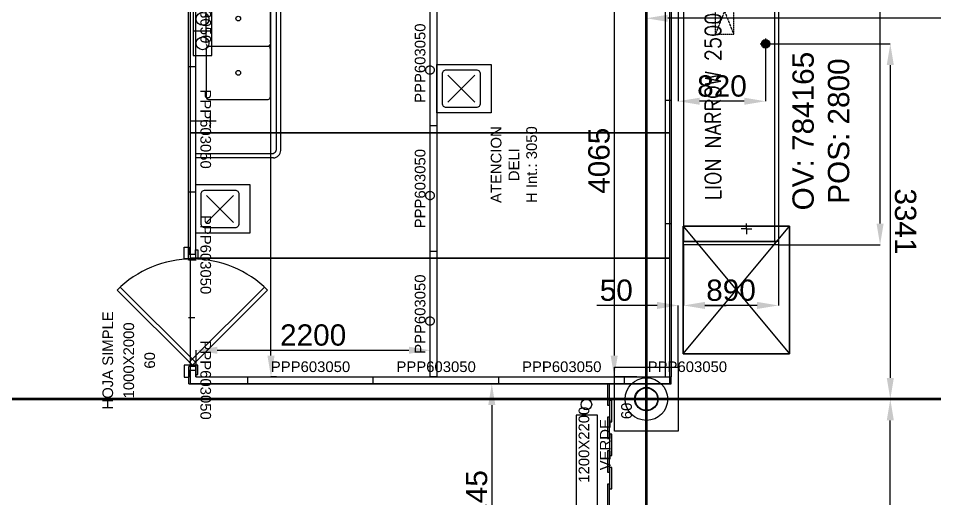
# Model space of a CAD drawing. Header units: millimetres. Extents: x 1478096 to 1808313, y 619971 to 762366.
# Drawn here: x 1533746 to 1542353, y 700893 to 705410 of the extents above; entities that cross this region are included whole.
import ezdxf
from ezdxf.enums import TextEntityAlignment as Align

# ---------------------------------------------------------------- set-up
doc = ezdxf.new("R2010")
doc.units = ezdxf.units.MM
doc.header["$LTSCALE"] = 10
for name, pattern in [('CENTERX2', [4, 2.5, -0.5, 0.5, -0.5]), ('DASHED', [0.75, 0.5, -0.25]), ('TRATTEGGIATA', [0.75, 0.5, -0.25]), ('TRATTEGGIATA2', [0.375, 0.25, -0.125])]:
    doc.linetypes.add(name, pattern=pattern)
for name, color, linetype in [('0_Estructura', 251, 'Continuous'), ('BANCHI', 3, 'Continuous'), ('COSTAN-CAM-CORT BANDAS', 4, 'Continuous'), ('COSTAN-CAM-CORT BANDAS NOM', 7, 'Continuous'), ('COSTAN-CAM-COTAS', 7, 'Continuous'), ('COSTAN-CAM-EJES', 251, 'CENTERX2'), ('COSTAN-CAM-LAT NUM', 6, 'Continuous'), ('COSTAN-CAM-LATERALES', 5, 'Continuous'), ('COSTAN-CAM-NOMENCLATURAS', 7, 'Continuous'), ('COSTAN-CAM-PUERTAS', 4, 'Continuous'), ('COSTAN-CAM-PUERTAS-NOM', 7, 'Continuous'), ('COSTAN-CAM-TECHOS', 1, 'DASHED'), ('COSTAN-CAM-TECHOS-60', 1, 'Continuous'), ('COSTAN-EXH-COTAS', 7, 'Continuous'), ('COSTAN-EXH-Desagues', 1, 'Continuous'), ('COSTAN-EXH-NOMENCLATURAS', 7, 'Continuous'), ('DC-ARQ-EQUIP. PREP.', 30, 'Continuous'), ('DESAGUE MAQUINA', 3, 'Continuous'), ('DESAGUE PISO', 7, 'TRATTEGGIATA'), ('GABINETE', 1, 'Continuous'), ('GOP', 1, 'Continuous'), ('LATERALES', 3, 'Continuous'), ('LAY-OUT-HELADERAS', 251, 'Continuous'), ('QUADRO_ELETTRICO', 8, 'Continuous'), ('TESTI20', 3, 'Continuous'), ('TETTO', 3, 'TRATTEGGIATA'), ('ZZCOSTAN-CAM-NOMENCLATURAS', 7, 'Continuous')]:
    doc.layers.add(name, color=color, linetype=linetype)
doc.layers.add('COSTAN-CAM-PTAS-AUXILIAR', color=8, linetype='Continuous', plot=False)
doc.layers.add('COSTAN-CAM-VIGA C', color=32, linetype='Continuous', plot=False)
doc.styles.add('costan', font='arial.ttf')
doc.styles.add('TESTI15', font='romans.shx', dxfattribs={"width": 0.9, "height": 1.5})
doc.dimstyles.new('COSTAN-DESAGUES', dxfattribs={"dimtxt": 200, "dimasz": 200, "dimexe": 0, "dimexo": 0, "dimgap": 40, "dimtad": 1, "dimdec": 0, "dimzin": 0, "dimdsep": 46, "dimtxsty": 'costan', "dimblk1": 'ARCHTICK', "dimblk2": 'ARCHTICK', "dimcen": 0, "dimclrd": 256, "dimclre": 256, "dimclrt": 256, "dimadec": 0, "dimazin": 0, "dimtfac": 1, "dimtdec": 0, "dimtofl": 0, "dimtmove": 0, "dimatfit": 3, "dimfxl": 0, "dimtolj": 1, "dimtzin": 0, "dimarcsym": 0})
doc.dimstyles.new('COSTAN-MM-100', dxfattribs={"dimtxt": 200, "dimasz": 200, "dimexe": 0, "dimexo": 0, "dimgap": 40, "dimtad": 1, "dimdec": 0, "dimzin": 0, "dimdsep": 46, "dimtxsty": 'costan', "dimblk1": 'ARCHTICK', "dimblk2": 'ARCHTICK', "dimcen": 0, "dimclrd": 256, "dimclre": 256, "dimclrt": 256, "dimadec": 0, "dimazin": 0, "dimtfac": 1, "dimtdec": 0, "dimtofl": 0, "dimtmove": 0, "dimatfit": 3, "dimfxl": 0, "dimtolj": 1, "dimtzin": 0, "dimarcsym": 0})

# ---------------------------------------------------------------- blocks, each defined once
blk = doc.blocks.new('RE-PLANTABASE(XREF)$0$LJ-PLANTA BASE(XREF)$0$SE-COME$0$LR-COME$0$B41')
for p, q in [((-0.4064, -0.127), (-0.1524, 0.127)), ((-0.1524, -0.127), (-0.4064, 0.127))]:
    blk.add_line(p, q)
blk.add_lwpolyline([(0, 0.2286), (0, -0.2286), (-0.508, -0.2286), (-0.508, 0.2286)], close=True)
blk.add_lwpolyline([(-0.4191, -0.1778, -0.414214), (-0.4572, -0.1397), (-0.4572, 0.1397, -0.414214), (-0.4191, 0.1778), (-0.1397, 0.1778, -0.414214), (-0.1016, 0.1397), (-0.1016, -0.1397, -0.414214), (-0.1397, -0.1778)], format="xyb", close=True)
blk = doc.blocks.new('RE-PLANTABASE(XREF)$0$MESADA163')
for p, q in [((-0.07, 0.8), (-2.5396, 0.8)), ((-2.6223, 0.73), (-2.6223, 0)), ((-2.5823, 0.71), (-2.5823, 0)), ((-0.09, 0.76), (-2.5196, 0.76)), ((-2.0396, 0.7), (-1.5796, 0.7)), ((-1.5396, 0.7), (-1.0796, 0.7)), ((-1.03, 0.7), (-0.57, 0.7)), ((-0.04, 0), (-0.04, 0.7179)), ((-2.0596, 0.12), (-2.0596, 0.68)), ((-1.5596, 0.12), (-1.5596, 0.68)), ((-1.05, 0.12), (-1.05, 0.68)), ((-0.55, 0.12), (-0.55, 0.68)), ((-0.3476, -0.0534), (-0.3476, 0.1924)), ((-2.0396, 0.1), (-1.5796, 0.1)), ((-1.0796, 0.1), (-1.5396, 0.1)), ((-1.1927, 0.1532), (-1.1927, -0.0236)), ((-1.03, 0.1), (-0.57, 0.1)), ((-0.4198, 0.1346), (-0.2799, 0.1346)), ((0, 0), (-2.6223, 0))]:
    blk.add_line(p, q)
at = {"ltscale": 200}
blk.add_line((0, 0.73), (0, 0), dxfattribs=at)
for points in [[(-1.4223, 0.1532), (-1.652, 0.1532), (-1.652, -0.0236), (-1.4223, -0.0236)], [(-0.963, 0.1532), (-1.4223, 0.1532), (-1.4223, -0.0236), (-0.963, -0.0236)]]:
    blk.add_lwpolyline(points, close=True)
for centre, radius in [((-1.8096, 0.4), 0.0222), ((-1.3096, 0.4), 0.0222), ((-0.8, 0.4), 0.0222), ((-1.5371, 0.0648), 0.0603), ((-1.3075, 0.0648), 0.0603), ((-1.0778, 0.0648), 0.0603)]:
    blk.add_circle(centre, radius)
for centre, radius, start, end in [((-2.536, 0.7118), 0.0882, 92.35329, 168.13873), ((-0.074, 0.726), 0.0742, 3.12681, 86.8741), ((-2.5256, 0.7032), 0.0571, 83.93825, 173.20345), ((-2.0396, 0.68), 0.02, 90.00045, 180.00045), ((-1.5796, 0.68), 0.02, 0.00045, 90.00045), ((-1.5659, 0.6937), 0.0063, 0.00045, 90.00045), ((-1.5396, 0.68), 0.02, 90.00045, 180.00045), ((-1.5533, 0.6937), 0.0063, 90.00045, 180.00045), ((-1.07, 0.68), 0.02, 0.00045, 90.00045), ((-1.03, 0.68), 0.02, 90.00045, 180.00045), ((-0.57, 0.68), 0.02, 0.00045, 90.00045), ((-0.086, 0.714), 0.0462, 355.08464, 94.91627), ((-2.0396, 0.12), 0.02, 180.00045, 270.00045), ((-1.5796, 0.12), 0.02, 270.00045, 0.00045), ((-1.5396, 0.12), 0.02, 180.00045, 270.00045), ((-1.07, 0.12), 0.02, 270.00045, 0.00045), ((-1.03, 0.12), 0.02, 180.00045, 270.00045), ((-0.57, 0.12), 0.02, 270.00045, 0.00045)]:
    blk.add_arc(centre, radius, start, end)
blk = doc.blocks.new('*D190')
at = {"layer": 'COSTAN-CAM-COTAS', "lineweight": -2, "transparency": 16777216}
for p, q in [((1539556.2, 706102.9), (1539342.8, 706102.9)), ((1539342.8, 705902.9), (1539342.8, 702238.1)), ((1539556.2, 702038.1), (1539342.8, 702038.1))]:
    blk.add_line(p, q, dxfattribs=at)
at = {"layer": 'COSTAN-CAM-COTAS', "transparency": 16777216}
for points in [[(1539309.5, 705902.9), (1539376.1, 705902.9), (1539342.8, 706102.9)], [(1539309.5, 702238.1), (1539376.1, 702238.1), (1539342.8, 702038.1)]]:
    blk.add_solid(points, dxfattribs=at)
at = {"layer": 'Defpoints', "color": 0, "transparency": 16777216}
for p in [(1539556.2, 706102.9, 112421.9), (1539342.8, 702038.1), (1539556.2, 702038.1, 112421.9)]:
    blk.add_point(p, dxfattribs=at)
at = {"layer": 'COSTAN-CAM-COTAS', "transparency": 16777216, "insert": (1539200.7, 704070.5), "char_height": 200, "attachment_point": 5, "rotation": 90, "style": 'costan'}
blk.add_mtext('\\A1;4065', dxfattribs=at)
blk = doc.blocks.new('_ARCHTICK')
at = {"color": 0, "linetype": 'ByBlock', "const_width": 0.15}
blk.add_lwpolyline([(-0.5, -0.5), (0.5, 0.5)], dxfattribs=at)
blk = doc.blocks.new('*D191')
at = {"layer": 'COSTAN-CAM-COTAS', "lineweight": -2, "transparency": 16777216}
for p, q in [((1535414.9, 702038.1), (1535414.9, 702288.6)), ((1535614.9, 702288.6), (1537415.3, 702288.6)), ((1537615.3, 702178.2), (1537615.3, 702288.6))]:
    blk.add_line(p, q, dxfattribs=at)
at = {"layer": 'COSTAN-CAM-COTAS', "transparency": 16777216}
for points in [[(1535614.9, 702321.9), (1535614.9, 702255.3), (1535414.9, 702288.6)], [(1537415.3, 702321.9), (1537415.3, 702255.3), (1537615.3, 702288.6)]]:
    blk.add_solid(points, dxfattribs=at)
at = {"layer": 'Defpoints', "color": 0, "transparency": 16777216}
for p in [(1537615.3, 702288.6), (1537615.3, 702178.2, 112421.9), (1535414.9, 702038.1, 112421.9)]:
    blk.add_point(p, dxfattribs=at)
at = {"layer": 'COSTAN-CAM-COTAS', "transparency": 16777216, "insert": (1536515.1, 702430.7), "char_height": 200, "attachment_point": 5, "style": 'costan'}
blk.add_mtext('\\A1;2200', dxfattribs=at)
blk = doc.blocks.new('*D192')
at = {"layer": 'COSTAN-CAM-COTAS', "lineweight": -2, "transparency": 16777216}
for p, q in [((1536169.9, 712038.1), (1536119.2, 712038.1)), ((1536119.2, 702238.1), (1536119.2, 711838.1)), ((1536169.9, 702038.1), (1536119.2, 702038.1))]:
    blk.add_line(p, q, dxfattribs=at)
at = {"layer": 'COSTAN-CAM-COTAS', "transparency": 16777216}
for points in [[(1536085.9, 711838.1), (1536152.6, 711838.1), (1536119.2, 712038.1)], [(1536085.9, 702238.1), (1536152.6, 702238.1), (1536119.2, 702038.1)]]:
    blk.add_solid(points, dxfattribs=at)
at = {"layer": 'Defpoints', "color": 0, "transparency": 16777216}
for p in [(1536119.2, 712038.1), (1536169.9, 712038.1, 112421.9), (1536169.9, 702038.1, 112421.9)]:
    blk.add_point(p, dxfattribs=at)
at = {"layer": 'COSTAN-CAM-COTAS', "transparency": 16777216, "insert": (1535977.1, 707038.1), "char_height": 200, "attachment_point": 5, "rotation": 90, "style": 'costan'}
blk.add_mtext('\\A1;10000', dxfattribs=at)
blk = doc.blocks.new('COSTAN-CAM-MCO-VEN 60')
at = {"layer": 'COSTAN-CAM-PUERTAS', "ltscale": 0.8}
for p, q in [((0, 78), (-110, 78)), ((-110, 78), (-110, 30)), ((-110, 30), (-45, 30)), ((-45, 30), (-45, -30)), ((0, -53), (0, 78)), ((-45, -30), (-85, -30)), ((-85, -30), (-85, -53)), ((-85, -53), (0, -53))]:
    blk.add_line(p, q, dxfattribs=at)
blk = doc.blocks.new('COSTAN-CAM-ARCO-VEN')
at = {"layer": 'COSTAN-CAM-PUERTAS', "ltscale": 0.8}
blk.add_arc((0, 0), 1, 315, 45, dxfattribs=at)
blk = doc.blocks.new('COSTAN-CAM-PLACA-VEN')
at = {"layer": 'COSTAN-CAM-PUERTAS', "ltscale": 0.8}
blk.add_lwpolyline([(0, 0), (1, 0), (1, 1), (0, 1)], close=True, dxfattribs=at)
blk = doc.blocks.new('COSTAN-CAM-INFO-VAIVEN')
at = {"style": 'costan'}
for tag, flags, p in [('VAIVEN', 14, (0, 196.9)), ('HOJAS', 4, (0, 0)), ('MEDIDAS', 4, (0, -196.9)), ('ESPESOR', 4, (0, -393.7))]:
    blk.add_attdef(tag, text='', height=100, dxfattribs=dict(at, flags=flags)).set_placement(p, align=Align.MIDDLE_CENTER)
blk = doc.blocks.new('COSTAN-CAM-PANEL-TECHO')
blk.add_lwpolyline([(0, 0), (1, 0), (1, 1), (0, 1)], close=True)
blk = doc.blocks.new('COSTAN-CAM-VIGA C')
at = {"layer": 'COSTAN-CAM-VIGA C'}
for p, q in [((0, 0), (0, -60)), ((2600, 0), (0, 0)), ((2600, -60), (2600, 0)), ((0, -60), (2600, -60))]:
    blk.add_line(p, q, dxfattribs=at)
blk = doc.blocks.new('COSTAN-CAM-CB')
at = {"layer": 'COSTAN-CAM-CORT BANDAS', "extrusion": (0, 1.34707e-15, -1)}
blk.add_lwpolyline([(0, -20), (-200, -20), (-200, 0), (0, 0)], close=True, dxfattribs=at)
blk = doc.blocks.new('COSTAN-CAM-CB2')
at = {"layer": 'COSTAN-CAM-CORT BANDAS', "extrusion": (0, 1.34707e-15, -1)}
blk.add_lwpolyline([(0, -40), (-200, -40), (-200, -20), (0, -20)], close=True, dxfattribs=at)
blk = doc.blocks.new('COSTAN-CAM-INFO-CB')
at = {"style": 'costan'}
for tag, flags, p in [('CORTINA', 14, (0, 200)), ('DEBANDAS', 14, (0, 0)), ('MEDIDAS', 4, (0, -200))]:
    blk.add_attdef(tag, text='', height=100, dxfattribs=dict(at, flags=flags)).set_placement(p, align=Align.MIDDLE_CENTER)
at = {"layer": 'COSTAN-CAM-PTAS-AUXILIAR', "style": 'costan', "flags": 4}
blk.add_attdef('TIPO', text='', height=100, dxfattribs=at).set_placement((0, -400), align=Align.MIDDLE_CENTER)
at = {"layer": 'COSTAN-CAM-PTAS-AUXILIAR', "style": 'costan', "flags": 14}
blk.add_attdef('JAMBAS:', text='', height=100, dxfattribs=at).set_placement((181.5, -600), align=Align.MIDDLE_RIGHT)
at = {"layer": 'COSTAN-CAM-PTAS-AUXILIAR', "style": 'costan', "flags": 4}
blk.add_attdef('ESPESOR', text='', height=100, dxfattribs=at).set_placement((240, -600), align=Align.MIDDLE_LEFT)
blk = doc.blocks.new('*D244')
at = {"layer": 'COSTAN-CAM-COTAS', "lineweight": -2, "transparency": 16777216}
for p, q in [((1538373.2, 701973.1), (1538193.1, 701973.1)), ((1538193.1, 701773.1), (1538193.1, 699928)), ((1538329.3, 699728), (1538193.1, 699728))]:
    blk.add_line(p, q, dxfattribs=at)
at = {"layer": 'COSTAN-CAM-COTAS', "transparency": 16777216}
for points in [[(1538159.8, 701773.1), (1538226.5, 701773.1), (1538193.1, 701973.1)], [(1538159.8, 699928), (1538226.5, 699928), (1538193.1, 699728)]]:
    blk.add_solid(points, dxfattribs=at)
at = {"layer": 'Defpoints', "color": 0, "transparency": 16777216}
for p in [(1538373.2, 701973.1), (1538193.1, 699728), (1538329.3, 699728)]:
    blk.add_point(p, dxfattribs=at)
at = {"layer": 'COSTAN-CAM-COTAS', "transparency": 16777216, "insert": (1538051, 700850.6), "char_height": 200, "attachment_point": 5, "rotation": 90, "style": 'costan'}
blk.add_mtext('\\A1;2245', dxfattribs=at)
blk = doc.blocks.new('*D506')
at = {"layer": 'COSTAN-EXH-Desagues', "lineweight": -2, "transparency": 16777216}
for p, q in [((1541936, 698023), (1541936, 701629.3)), ((1540910.8, 697823), (1541936, 697823))]:
    blk.add_line(p, q, dxfattribs=at)
at = {"layer": 'COSTAN-EXH-Desagues', "transparency": 16777216}
for points in [[(1541969.3, 701629.3), (1541902.7, 701629.3), (1541936, 701829.3)], [(1541969.3, 698023), (1541902.7, 698023), (1541936, 697823)]]:
    blk.add_solid(points, dxfattribs=at)
at = {"layer": 'Defpoints', "color": 0, "transparency": 16777216}
for p in [(1541936, 701829.3), (1541936, 701829.3), (1540910.8, 697823)]:
    blk.add_point(p, dxfattribs=at)
at = {"layer": 'COSTAN-EXH-Desagues', "transparency": 16777216, "insert": (1542078.1, 699826.2), "char_height": 200, "attachment_point": 5, "rotation": 270.00021, "style": 'costan'}
blk.add_mtext('\\A1;4006', dxfattribs=at)
blk = doc.blocks.new('LI_TL1_N_250')
at = {"layer": 'DESAGUE MAQUINA'}
for p, q in [((121.7, -590), (71.7, -590)), ((121.7, -590), (121.7, -540)), ((121.7, -590), (121.7, -640)), ((121.7, -590), (171.7, -590)), ((2385, -590), (2335, -590)), ((2385, -590), (2385, -540)), ((2385, -590), (2385, -640)), ((2385, -590), (2435, -590))]:
    blk.add_line(p, q, dxfattribs=at)
at = {"layer": 'DESAGUE PISO'}
for p, q in [((1910, -770), (1810, -770)), ((1860, -720), (1860, -820))]:
    blk.add_line(p, q, dxfattribs=at)
at = {"layer": 'GABINETE'}
for p, q in [((2500, 0), (0, 0)), ((0, 0), (0, -855)), ((0, -855), (2500, -855)), ((2500, -890), (0, -890))]:
    blk.add_line(p, q, dxfattribs=at)
at = {"layer": 'LATERALES'}
for p, q in [((2500, -890), (0, -890)), ((2470, -890), (2500, -890))]:
    blk.add_line(p, q, dxfattribs=at)
at = {"layer": 'QUADRO_ELETTRICO', "linetype": 'TRATTEGGIATA2'}
for p, q in [((1950, -300), (2380, -300)), ((1950, -300), (2380, -470)), ((2380, -300), (1950, -470)), ((1950, -300), (1950, -470)), ((2380, -470), (2380, -300)), ((1950, -470), (2380, -470))]:
    blk.add_line(p, q, dxfattribs=at)
at = {"layer": 'TESTI20', "style": 'TESTI15', "width": 0.9}
blk.add_text('LION NARROW 2500', height=147.999, dxfattribs=at).set_placement((1271.4, -276.1), align=Align.MIDDLE)
blk = doc.blocks.new('*D527')
at = {"layer": 'COSTAN-EXH-COTAS', "lineweight": -2, "transparency": 16777216}
for p, q in [((1540867.7, 723340), (1541840, 723340)), ((1541840, 703480), (1541840, 723140)), ((1540885, 703280), (1541840, 703280))]:
    blk.add_line(p, q, dxfattribs=at)
at = {"layer": 'COSTAN-EXH-COTAS', "transparency": 16777216}
for points in [[(1541806.7, 723140), (1541873.3, 723140), (1541840, 723340)], [(1541806.7, 703480), (1541873.3, 703480), (1541840, 703280)]]:
    blk.add_solid(points, dxfattribs=at)
at = {"layer": 'Defpoints', "color": 0, "transparency": 16777216}
for p in [(1540867.7, 723340), (1541840, 723340), (1540885, 703280)]:
    blk.add_point(p, dxfattribs=at)
at = {"layer": 'COSTAN-EXH-COTAS', "transparency": 16777216, "insert": (1541697.9, 713310), "char_height": 200, "attachment_point": 5, "rotation": 90, "style": 'costan'}
blk.add_mtext('\\A1;20060', dxfattribs=at)
blk = doc.blocks.new('*D531')
at = {"layer": 'COSTAN-EXH-COTAS', "lineweight": -2, "transparency": 16777216}
for p, q in [((1539995, 703280), (1539995, 702710)), ((1540885, 703280), (1540885, 702710)), ((1540685, 702710), (1540195, 702710))]:
    blk.add_line(p, q, dxfattribs=at)
at = {"layer": 'COSTAN-EXH-COTAS', "transparency": 16777216}
for points in [[(1540195, 702743.3), (1540195, 702676.7), (1539995, 702710)], [(1540685, 702743.3), (1540685, 702676.7), (1540885, 702710)]]:
    blk.add_solid(points, dxfattribs=at)
at = {"layer": 'Defpoints', "color": 0, "transparency": 16777216}
for p in [(1539995, 703280), (1540885, 703280), (1539995, 702710)]:
    blk.add_point(p, dxfattribs=at)
at = {"layer": 'COSTAN-EXH-COTAS', "transparency": 16777216, "insert": (1540440, 702852.1), "char_height": 200, "attachment_point": 5, "style": 'costan'}
blk.add_mtext('\\A1;890', dxfattribs=at)
blk = doc.blocks.new('*D516')
at = {"layer": 'COSTAN-EXH-Desagues', "lineweight": -2, "transparency": 16777216}
for p, q in [((1540765, 705170), (1541936, 705170)), ((1541936, 704970), (1541936, 702029.3))]:
    blk.add_line(p, q, dxfattribs=at)
at = {"layer": 'COSTAN-EXH-Desagues', "transparency": 16777216}
for points in [[(1541969.3, 704970), (1541902.7, 704970), (1541936, 705170)], [(1541969.3, 702029.3), (1541902.7, 702029.3), (1541936, 701829.3)]]:
    blk.add_solid(points, dxfattribs=at)
at = {"layer": 'Defpoints', "color": 0, "transparency": 16777216}
for p in [(1540765, 705170), (1541936, 701829.3), (1541936, 701829.3)]:
    blk.add_point(p, dxfattribs=at)
at = {"layer": 'COSTAN-EXH-Desagues', "transparency": 16777216, "insert": (1542078.2, 703499.6), "char_height": 200, "attachment_point": 5, "rotation": 270.00021, "style": 'costan'}
blk.add_mtext('\\A1;3341', dxfattribs=at)
blk = doc.blocks.new('COSTAN-REFERENCIA DE DESAGÜES')
at = {"layer": 'COSTAN-EXH-Desagues'}
blk.add_hatch(color=256, dxfattribs=at).paths.add_polyline_path([(40, 0, 1), (-40, 0, 1)])
blk.add_circle((0, 0), 40, dxfattribs=at)
blk = doc.blocks.new('*D550')
at = {"layer": 'COSTAN-EXH-Desagues', "lineweight": -2, "transparency": 16777216}
for p, q in [((1539945, 708287.4), (1539945, 704630)), ((1540765, 705170), (1540765, 704630)), ((1540565, 704630), (1540145, 704630))]:
    blk.add_line(p, q, dxfattribs=at)
at = {"layer": 'COSTAN-EXH-Desagues', "transparency": 16777216}
for points in [[(1540145, 704663.3), (1540145, 704596.7), (1539945, 704630)], [(1540565, 704663.3), (1540565, 704596.7), (1540765, 704630)]]:
    blk.add_solid(points, dxfattribs=at)
at = {"layer": 'Defpoints', "color": 0, "transparency": 16777216}
for p in [(1539945, 708287.4), (1540765, 705170), (1539945, 704630)]:
    blk.add_point(p, dxfattribs=at)
at = {"layer": 'COSTAN-EXH-Desagues', "transparency": 16777216, "insert": (1540355, 704772.1), "char_height": 200, "attachment_point": 5, "style": 'costan'}
blk.add_mtext('\\A1;820', dxfattribs=at)
blk = doc.blocks.new('*D552')
at = {"layer": 'COSTAN-EXH-COTAS', "lineweight": -2, "transparency": 16777216}
for p, q in [((1539745, 702710), (1539179.2, 702710)), ((1539945, 702129.3), (1539945, 702710)), ((1540195, 702710), (1540395, 702710))]:
    blk.add_line(p, q, dxfattribs=at)
at = {"layer": 'COSTAN-EXH-COTAS', "transparency": 16777216}
for points in [[(1539745, 702743.3), (1539745, 702676.7), (1539945, 702710)], [(1540195, 702743.3), (1540195, 702676.7), (1539995, 702710)]]:
    blk.add_solid(points, dxfattribs=at)
at = {"layer": 'Defpoints', "color": 0, "transparency": 16777216}
for p in [(1539945, 702710), (1539995, 702710), (1539945, 702129.3)]:
    blk.add_point(p, dxfattribs=at)
at = {"layer": 'COSTAN-EXH-COTAS', "transparency": 16777216, "insert": (1539362.1, 702852.1), "char_height": 200, "attachment_point": 5, "style": 'costan'}
blk.add_mtext('\\A1;50', dxfattribs=at)
blk = doc.blocks.new('*D668')
at = {"layer": 'COSTAN-EXH-Desagues', "lineweight": -2, "transparency": 16777216}
for p, q in [((1545960.6, 706626.7), (1545960.6, 705410)), ((1545760.6, 705410), (1539845, 705410))]:
    blk.add_line(p, q, dxfattribs=at)
at = {"layer": 'COSTAN-EXH-Desagues', "transparency": 16777216}
for points in [[(1539845, 705443.3), (1539845, 705376.7), (1539645, 705410)], [(1545760.6, 705443.3), (1545760.6, 705376.7), (1545960.6, 705410)]]:
    blk.add_solid(points, dxfattribs=at)
at = {"layer": 'Defpoints', "color": 0, "transparency": 16777216}
for p in [(1545960.6, 706626.7), (1539645, 705410), (1539645, 705410)]:
    blk.add_point(p, dxfattribs=at)
at = {"layer": 'COSTAN-EXH-Desagues', "transparency": 16777216, "insert": (1542802.8, 705552.2), "char_height": 200, "attachment_point": 5, "style": 'costan'}
blk.add_mtext('\\A1;6316', dxfattribs=at)

msp = doc.modelspace()

# ---------------------------------------------------------------- hatches: boundary and pattern name
at = {"layer": '0_Estructura'}
h = msp.add_hatch(dxfattribs=at)
h.set_pattern_fill('ANSI31', color=256, scale=2, angle=-180, style=0)
h.set_pattern_definition([(225, (3089100.118, 1238234.9603), (4.49012806, -4.49012806), [])])
h.paths.add_polyline_path([(1539535.048, 701829.267, 1), (1539755.048, 701829.267, 1)])
h.paths.add_polyline_path([(1539539.848, 701829.267, 1), (1539750.248, 701829.267, 1)], flags=16)

# ---------------------------------------------------------------- linework, layer by layer
at = {"elevation": 0.005}
msp.add_lwpolyline([(1538984.722, 699906.247), (1539184.722, 699906.247), (1539184.722, 701677.807), (1538984.722, 701677.807)], close=True, dxfattribs=at)
msp.add_circle((1539081.827, 701779.247, 0.212), 50)
at = {"layer": '0_Estructura'}
for p, q in [((1539645.048, 701685.576), (1539645.048, 701972.957)), ((1539501.357, 701829.267), (1539788.739, 701829.267))]:
    msp.add_line(p, q, dxfattribs=at)
msp.add_lwpolyline([(1539945.047, 701529.266), (1539345.047, 701529.266), (1539345.047, 702129.266), (1539945.047, 702129.266)], close=True, dxfattribs=at)
for centre, radius in [((1539645.047, 701829.266), 200), ((1539645.048, 701829.267), 110), ((1539645.048, 701829.267), 105.2)]:
    msp.add_circle(centre, radius, dxfattribs=at)
at = {"layer": 'BANCHI'}
msp.add_line((1540850.046, 703309.963), (1540850.046, 703294.963), dxfattribs=at)
msp.add_lwpolyline([(1540885.046, 703309.963), (1540885.046, 703279.963, 1.33033444), (1540885.046, 703279.963), (1539995.046, 703279.963), (1539995.046, 703309.963)], format="xyb", dxfattribs=at)
msp.add_arc((1540835.046, 703294.963), 15, 270, 0, dxfattribs=at)
at = {"layer": 'COSTAN-CAM-EJES', "const_width": 25}
for points in [[(1539645.049, 619983.43), (1539645.049, 762353.176)], [(1478108.728, 701829.267), (1676824.92, 701829.267)]]:
    msp.add_lwpolyline(points, dxfattribs=at)
at = {"layer": 'COSTAN-CAM-LATERALES'}
for p, q in [((1535345.35, 703136.72), (1535345.353, 715212.853)), ((1535412.034, 703136.72), (1535412.037, 712038.089)), ((1537615.328, 702038.087), (1537615.328, 706167.898)), ((1537680.331, 702038.087), (1537680.333, 706107.898)), ((1535345.349, 704958.089), (1535405.349, 704958.089)), ((1537680.332, 704398.087), (1537620.332, 704398.087)), ((1535345.348, 703778.089), (1535405.348, 703778.089)), ((1535345.345, 703136.72), (1535345.345, 703623.746)), ((1535412.029, 703136.72), (1535412.029, 703623.746)), ((1537680.331, 703218.087), (1537620.331, 703218.087)), ((1535414.869, 703136.72), (1535348.185, 703136.72)), ((1535345.348, 702598.089), (1535405.348, 702598.089)), ((1535347.031, 701973.088), (1535347.031, 702136.72)), ((1535413.716, 702136.72), (1535347.031, 702136.72)), ((1535412.034, 702038.088), (1535412.034, 702136.72)), ((1535412.034, 702038.088), (1537768.498, 702038.087)), ((1535900.347, 701973.088), (1535900.347, 702033.088)), ((1537080.347, 701973.088), (1537080.347, 702033.088)), ((1537680.331, 702038.087), (1537620.331, 702038.087)), ((1537680.331, 702038.087), (1539877.03, 702038.086)), ((1538260.347, 701973.087), (1538260.347, 702033.087)), ((1539440.347, 701973.086), (1539440.347, 702033.086)), ((1539877.03, 701973.086), (1539877.03, 702038.086)), ((1535347.031, 701973.088), (1539877.03, 701973.086))]:
    msp.add_line(p, q, dxfattribs=at)
at = {"layer": 'COSTAN-CAM-TECHOS'}
for centre in [(1537612.031, 704923.088), (1537612.031, 703743.088), (1537612.031, 702563.088)]:
    msp.add_circle(centre, 40, dxfattribs=at)
at = {"layer": 'GOP'}
for p in [(1540845.046, 703309.963), (1540845.046, 703309.963), (1540850.046, 703309.963)]:
    msp.add_line(p, (1539995.046, 703309.963), dxfattribs=at)
at = {"layer": 'LAY-OUT-HELADERAS'}
for p, q in [((1539990.855, 702255.946), (1540990.855, 703455.946)), ((1539990.855, 703455.946), (1540990.855, 702255.946))]:
    msp.add_line(p, q, dxfattribs=at)
for points in [[(1539990.855, 702255.946), (1540990.855, 702255.946), (1540990.855, 703455.946), (1539990.855, 703455.946)], [(1539990.855, 703455.946), (1540990.855, 703455.946), (1540990.855, 702255.946), (1539990.855, 702255.946)]]:
    msp.add_lwpolyline(points, close=True, dxfattribs=at)
at = {"layer": 'TETTO'}
msp.add_line((1540885.046, 703309.963), (1540845.046, 703309.963), dxfattribs=at)

# ---------------------------------------------------------------- block references
at = {"layer": 'COSTAN-CAM-CORT BANDAS', "rotation": 89.99997138489766, "row_count": 1, "row_spacing": 0, "column_spacing": 315.016532926441}
for name, p, column_count in [('COSTAN-CAM-CB', (1539279.468, 700828.037), 4), ('COSTAN-CAM-CB2', (1539279.468, 700985.545), 3)]:
    msp.add_blockref(name, p, dxfattribs=dict(at, column_count=column_count))
at = {"layer": 'COSTAN-CAM-CORT BANDAS NOM'}
ref = msp.add_blockref('COSTAN-CAM-INFO-CB', (1538858.566, 701400.562), dxfattribs=dict(at, rotation=90))
ref.add_attrib('MEDIDAS', '1200X2200', dxfattribs={"layer": '0', "height": 100, "rotation": 90, "style": 'costan', "flags": 4}).set_placement((1539058.566, 701400.562), align=Align.MIDDLE_CENTER)
ref.add_attrib('TIPO', 'VERDE', dxfattribs={"layer": 'COSTAN-CAM-PTAS-AUXILIAR', "height": 100, "rotation": 90, "style": 'costan', "flags": 4}).set_placement((1539258.566, 701400.562), align=Align.MIDDLE_CENTER)
ref.add_attrib('ESPESOR', '60', dxfattribs={"layer": 'COSTAN-CAM-PTAS-AUXILIAR', "height": 100, "rotation": 90, "style": 'costan', "flags": 4}).set_placement((1539458.566, 701640.562), align=Align.MIDDLE_LEFT)
at = {"layer": 'COSTAN-CAM-PUERTAS-NOM', "xscale": -1, "rotation": 90}
msp.add_blockref('COSTAN-CAM-MCO-VEN 60', (1535380.373, 703147.071, 112421.869), dxfattribs=at)
at = {"layer": 'COSTAN-CAM-PUERTAS-NOM'}
for name, xscale, yscale, rotation in [('COSTAN-CAM-ARCO-VEN', 1000, 1000, 90), ('COSTAN-CAM-PLACA-VEN', 1000, -40, 135), ('COSTAN-CAM-PLACA-VEN', -40, 1000, 315)]:
    msp.add_blockref(name, (1535380.373, 702147.071, 112421.869), dxfattribs=dict(at, xscale=xscale, yscale=yscale, rotation=rotation))
ref = msp.add_blockref('COSTAN-CAM-INFO-VAIVEN', (1534586.187, 702193.437, 112421.869), dxfattribs=dict(at, rotation=90))
ref.add_attrib('HOJAS', 'HOJA SIMPLE', dxfattribs={"layer": '0', "height": 100, "rotation": 90, "style": 'costan', "flags": 4}).set_placement((1534586.187, 702193.437, 112421.869), align=Align.MIDDLE_CENTER)
ref.add_attrib('MEDIDAS', '1000X2000', dxfattribs={"layer": '0', "height": 100, "rotation": 90, "style": 'costan', "flags": 4}).set_placement((1534783.037, 702193.437, 112421.869), align=Align.MIDDLE_CENTER)
ref.add_attrib('ESPESOR', '60', dxfattribs={"layer": '0', "height": 100, "rotation": 90, "style": 'costan', "flags": 4}).set_placement((1534979.888, 702193.437, 112421.869), align=Align.MIDDLE_CENTER)
at = {"layer": 'COSTAN-CAM-PUERTAS-NOM', "rotation": 90}
msp.add_blockref('COSTAN-CAM-MCO-VEN 60', (1535380.373, 702147.071, 112421.869), dxfattribs=at)
at = {"layer": 'COSTAN-CAM-TECHOS-60', "xscale": -1180, "yscale": 4500, "rotation": 270}
for p in [(1535362.031, 704333.088), (1535362.031, 703153.088), (1535362.031, 701973.088)]:
    msp.add_blockref('COSTAN-CAM-PANEL-TECHO', p, dxfattribs=at)
at = {"layer": 'COSTAN-CAM-VIGA C', "rotation": 90}
for p in [(1539820.724, 703480.734), (1539820.724, 702038.086)]:
    msp.add_blockref('COSTAN-CAM-VIGA C', p, dxfattribs=at)
at = {"layer": 'COSTAN-EXH-Desagues'}
msp.add_blockref('COSTAN-REFERENCIA DE DESAGÜES', (1540765.046, 705169.963), dxfattribs=at)
at = {"layer": 'DC-ARQ-EQUIP. PREP.', "xscale": 1000, "yscale": 1000, "zscale": 1000, "rotation": 269.9999999999999}
msp.add_blockref('RE-PLANTABASE(XREF)$0$MESADA163', (1535411.742, 704097.189), dxfattribs=at)
at = {"layer": 'DC-ARQ-EQUIP. PREP.', "extrusion": (0, 0, -1), "xscale": -1000, "yscale": 1000, "zscale": -1000}
for p in [(-1538186.332, 704748.189), (-1535919.742, 703617.396)]:
    msp.add_blockref('RE-PLANTABASE(XREF)$0$LJ-PLANTA BASE(XREF)$0$SE-COME$0$LR-COME$0$B41', p, dxfattribs=at)
at = {"layer": 'ZZCOSTAN-CAM-NOMENCLATURAS', "rotation": 90}
msp.add_blockref('LI_TL1_N_250', (1539995.046, 703309.963), dxfattribs=at)

# ---------------------------------------------------------------- texts
at = {"layer": 'COSTAN-CAM-LAT NUM', "char_height": 100, "attachment_point": 5, "style": 'costan'}
for insert, rotation in [((1535505.349, 705548.089), 269.9999714), ((1537520.332, 704988.087), 89.9999692), ((1535505.349, 704368.089), 269.9999714), ((1537520.332, 703808.087), 89.9999692), ((1535505.348, 703188.089), 269.9999714), ((1537520.331, 702628.087), 89.9999692), ((1535505.348, 702008.089), 269.9999714), ((1536490.347, 702133.088), 359.9999714), ((1537670.347, 702133.087), 359.9999714), ((1538850.347, 702133.087), 359.9999714), ((1540030.347, 702133.086), 359.9999714)]:
    msp.add_mtext('PPP603050', dxfattribs=dict(at, insert=insert, rotation=rotation))
at = {"layer": 'COSTAN-CAM-NOMENCLATURAS', "insert": (1538401.036, 704033.864), "char_height": 100, "attachment_point": 5, "rotation": 90, "style": 'costan'}
msp.add_mtext('ATENCION\\PDELI\\PH Int.: 3050\\P', dxfattribs=at)
at = {"layer": 'COSTAN-EXH-NOMENCLATURAS', "insert": (1541285.141, 704349.313), "char_height": 200, "attachment_point": 5, "rotation": 90, "style": 'costan'}
msp.add_mtext('OV: 784165\\PPOS: 2800', dxfattribs=at)

# ---------------------------------------------------------------- dimensions: what is measured, and where the dimension line sits
at = {"layer": 'COSTAN-CAM-COTAS'}
for base, p1, p2, picture, middle in [((1536119.224, 712038.088), (1536169.876, 702038.088, 112421.869), (1536169.88, 712038.088, 112421.869), '*D192', (1535977.109, 707038.088)), ((1539342.8, 702038.086), (1539556.166, 706102.898, 112421.869), (1539556.164, 702038.086, 112421.869), '*D190', (1539200.685, 704070.492))]:
    dim = msp.add_linear_dim(base=base, p1=p1, p2=p2, angle=90, dimstyle='COSTAN-MM-100', dxfattribs=at)
    dim.commit()
    dim.dimension.update_dxf_attribs({"geometry": picture, "text_midpoint": middle})
dim = msp.add_linear_dim(base=(1537615.328, 702288.599), p1=(1535414.869, 702038.088, 112421.869), p2=(1537615.328, 702178.17, 112421.869), dimstyle='COSTAN-MM-100', dxfattribs=at)
dim.commit()
dim.dimension.update_dxf_attribs({"geometry": '*D191', "text_midpoint": (1536515.099, 702430.713)})
dim = msp.add_linear_dim(base=(1538193.129, 699728.037), p1=(1538373.175, 701973.087), p2=(1538329.321, 699728.037), angle=90, dimstyle='COSTAN-MM-100', override={"dimfxl": 0.18}, dxfattribs=at)
dim.commit()
dim.dimension.update_dxf_attribs({"geometry": '*D244', "text_midpoint": (1538051.014, 700850.562)})
at = {"layer": 'COSTAN-EXH-COTAS'}
dim = msp.add_linear_dim(base=(1541840, 723339.963), p1=(1540885.046, 703279.963), p2=(1540867.671, 723339.963), angle=90, dimstyle='COSTAN-MM-100', dxfattribs=at)
dim.commit()
dim.dimension.update_dxf_attribs({"geometry": '*D527', "text_midpoint": (1541697.885, 713309.963)})
for base, p1, p2, picture, middle in [((1539995.046, 702710), (1540885.046, 703279.963), (1539995.046, 703279.963), '*D531', (1540440.046, 702852.115)), ((1539945.047, 702710), (1539995.046, 702710), (1539945.047, 702129.266), '*D552', (1539362.141, 702852.115))]:
    dim = msp.add_linear_dim(base=base, p1=p1, p2=p2, dimstyle='COSTAN-MM-100', dxfattribs=at)
    dim.commit()
    dim.dimension.update_dxf_attribs({"geometry": picture, "text_midpoint": middle})
at = {"layer": 'COSTAN-EXH-Desagues'}
for base, p1, p2, picture, middle in [((1539945.046, 704630), (1540765.046, 705169.963), (1539945.046, 708287.409), '*D550', (1540355.046, 704772.115)), ((1539645.048, 705410), (1545960.561, 706626.716), (1539645.048, 705410), '*D668', (1542802.805, 705552.183))]:
    dim = msp.add_linear_dim(base=base, p1=p1, p2=p2, dimstyle='COSTAN-DESAGUES', dxfattribs=at)
    dim.commit()
    dim.dimension.update_dxf_attribs({"geometry": picture, "text_midpoint": middle})
for p1, picture, middle in [((1540765.046, 705169.963), '*D516', (1542078.176, 703499.617)), ((1540910.762, 697823.037), '*D506', (1542078.121, 699826.154))]:
    dim = msp.add_linear_dim(base=(1541936, 701829.267), p1=p1, p2=(1541936, 701829.267), angle=90.0002105, dimstyle='COSTAN-DESAGUES', dxfattribs=at)
    dim.commit()
    dim.dimension.update_dxf_attribs({"geometry": picture, "text_midpoint": middle})

doc.saveas('drawing.dxf')
